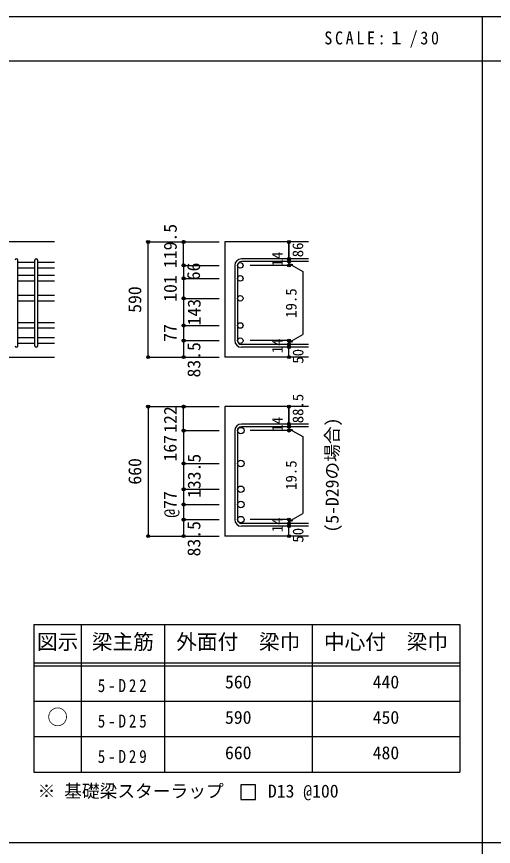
# Model space of a CAD drawing. Units: millimetres at full size, sheet at 1:30, with parts at other scales. Extents: x -5973 to 5954, y -4195 to 4201.
# Drawn here: x -3489 to -1068, y -15 to 4201 of the extents above; entities that cross this region are included whole.
import ezdxf
from ezdxf.enums import TextEntityAlignment as Align

# ---------------------------------------------------------------- set-up
doc = ezdxf.new("R2010")
doc.units = ezdxf.units.MM
doc.header["$LTSCALE"] = 30
doc.header["$PDMODE"] = 32
doc.header["$PDSIZE"] = 15
for name, color, linetype in [('0-1_躯体線', 2, 'Continuous'), ('0-5_基礎梁筋', 7, 'Continuous'), ('0-6_スタラップ筋', 7, 'Continuous'), ('0-7_文字', 4, 'Continuous'), ('0-D_寸法', 4, 'Continuous'), ('6-7_文字', 7, 'Continuous'), ('6-E_枠', 7, 'Continuous'), ('F-0_枠', 6, 'Continuous')]:
    doc.layers.add(name, color=color, linetype=linetype)
doc.styles.add('ＭＳ ゴシック', font='')
doc.styles.get('ＭＳ ゴシック').set_extended_font_data('MS Gothic')

msp = doc.modelspace()

# ---------------------------------------------------------------- linework, layer by layer
at = {"layer": '0-1_躯体線'}
for p, q in [((-3295.8, 3056.03), (-4895.8, 3056.03)), ((-2005.8, 3056.03), (-2430.8, 3056.03)), ((-2430.8, 3056.03), (-2430.8, 2471.03)), ((-3695.8, 2471.03), (-3295.8, 2471.03)), ((-2005.8, 2471.03), (-2430.8, 2471.03)), ((-2005.8, 2219.25), (-2430.8, 2219.25)), ((-2430.8, 2219.25), (-2430.8, 1561.75)), ((-2005.8, 1561.75), (-2430.8, 1561.75))]:
    msp.add_line(p, q, dxfattribs=at)
at = {"layer": '0-5_基礎梁筋'}
for p, q in [((-3395.8, 2950.83), (-3481.8, 2950.83)), ((-3395.8, 2922.83), (-3481.8, 2922.83)), ((-3295.8, 2950.83), (-3381.8, 2950.83)), ((-3295.8, 2922.83), (-3381.8, 2922.83)), ((-3395.8, 2884.83), (-3481.8, 2884.83)), ((-3295.8, 2884.83), (-3381.8, 2884.83)), ((-3395.8, 2856.83), (-3481.8, 2856.83)), ((-3295.8, 2856.83), (-3381.8, 2856.83)), ((-3395.8, 2783.53), (-3481.8, 2783.53)), ((-3295.8, 2783.53), (-3381.8, 2783.53)), ((-3395.8, 2755.53), (-3481.8, 2755.53)), ((-3295.8, 2755.53), (-3381.8, 2755.53)), ((-3395.8, 2645.53), (-3481.8, 2645.53)), ((-3395.8, 2617.53), (-3481.8, 2617.53)), ((-3295.8, 2645.53), (-3381.8, 2645.53)), ((-3295.8, 2617.53), (-3381.8, 2617.53)), ((-3395.8, 2568.53), (-3481.8, 2568.53)), ((-3395.8, 2540.53), (-3481.8, 2540.53)), ((-3295.8, 2568.53), (-3381.8, 2568.53)), ((-3295.8, 2540.53), (-3381.8, 2540.53))]:
    msp.add_line(p, q, dxfattribs=at)
at = {"layer": '0-5_基礎梁筋', "color": 3}
for centre, radius in [((-2352.8, 2936.83), 14), ((-2352.8, 2870.83), 14), ((-2352.8, 2769.53), 14), ((-2352.8, 2631.53), 14), ((-2352.8, 2554.53), 14), ((-2350.3, 2097.55), 16.5), ((-2350.3, 1930.25), 16.5), ((-2350.3, 1799.25), 16.5), ((-2350.3, 1722.25), 16.5), ((-2350.3, 1645.25), 16.5)]:
    msp.add_circle(centre, radius, dxfattribs=at)
at = {"layer": '0-5_基礎梁筋'}
for p in [(-2820.8, 3056.03), (-2820.8, 2471.03), (-2820.8, 2219.25), (-2820.8, 1561.75)]:
    msp.add_point(p, dxfattribs=at)
at = {"layer": '0-6_スタラップ筋'}
for p, q in [((-3481.8, 2528.03), (-3481.8, 2963.33)), ((-3395.8, 2528.03), (-3395.8, 2963.33)), ((-3381.8, 2528.03), (-3381.8, 2963.33)), ((-2005.8, 2970.33), (-2347.3, 2970.33)), ((-2005.8, 2956.33), (-2347.3, 2956.33)), ((-2380.8, 2936.83), (-2380.8, 2554.53)), ((-2366.8, 2936.83), (-2366.8, 2554.53)), ((-2005.8, 2535.03), (-2347.3, 2535.03)), ((-2005.8, 2521.03), (-2347.3, 2521.03)), ((-2005.8, 2131.05), (-2347.3, 2131.05)), ((-2005.8, 2117.05), (-2347.3, 2117.05)), ((-2380.8, 2097.55), (-2380.8, 1645.25)), ((-2366.8, 2097.55), (-2366.8, 1645.25)), ((-2005.8, 1625.75), (-2347.3, 1625.75)), ((-2005.8, 1611.75), (-2347.3, 1611.75))]:
    msp.add_line(p, q, dxfattribs=at)
for centre, radius, start, end in [((-3488.8, 2963.33), 7, 0, 180), ((-3388.8, 2963.33), 7, 0, 180), ((-2347.3, 2936.83), 33.5, 90, 180), ((-2347.3, 2936.83), 19.5, 90, 180), ((-2347.3, 2554.53), 33.5, 180, 270), ((-2347.3, 2554.53), 19.5, 180, 270), ((-3488.8, 2528.03), 7, 180, 0), ((-3388.8, 2528.03), 7, 180, 0), ((-2347.3, 2097.55), 33.5, 90, 180), ((-2347.3, 2097.55), 19.5, 90, 180), ((-2347.3, 1645.25), 33.5, 180, 270), ((-2347.3, 1645.25), 19.5, 180, 270)]:
    msp.add_arc(centre, radius, start, end, dxfattribs=at)
at = {"layer": '0-D_寸法'}
for p, q in [((-2820.8, 3056.03), (-2640.8, 3056.03)), ((-2820.8, 3056.03), (-2640.8, 3056.03)), ((-2820.8, 2471.03), (-2820.8, 3056.03)), ((-2640.8, 3056.03), (-2460.8, 3056.03)), ((-2640.8, 3056.03), (-2460.8, 3056.03)), ((-2640.8, 2936.83), (-2640.8, 3056.03)), ((-2105.8, 2956.33), (-2105.8, 2970.33)), ((-2105.8, 2956.33), (-2105.8, 2936.83)), ((-2640.8, 2936.83), (-2460.8, 2936.83)), ((-2640.8, 2936.83), (-2640.8, 2855.07)), ((-2105.8, 2936.83), (-2301.89, 2936.83)), ((-2105.8, 2946.58), (-2086.48, 2941.41)), ((-2105.8, 2946.58), (-2035.74, 2906.14)), ((-2640.8, 2870.83), (-2460.8, 2870.83)), ((-2640.8, 2870.83), (-2460.8, 2870.83)), ((-2035.74, 2906.14), (-2035.74, 2585.23)), ((-2640.8, 2855.07), (-2640.8, 2769.53)), ((-2640.8, 2769.53), (-2460.8, 2769.53)), ((-2640.8, 2769.53), (-2460.8, 2769.53)), ((-2640.8, 2769.53), (-2640.8, 2554.53)), ((-2640.8, 2631.53), (-2460.8, 2631.53)), ((-2105.8, 2544.78), (-2035.74, 2585.23)), ((-2640.8, 2554.53), (-2460.8, 2554.53)), ((-2640.8, 2554.53), (-2640.8, 2471.03)), ((-2105.8, 2554.53), (-2301.89, 2554.53)), ((-2105.8, 2535.03), (-2105.8, 2554.53)), ((-2105.8, 2544.78), (-2086.48, 2549.96)), ((-2105.8, 2521.03), (-2105.8, 2535.03)), ((-2105.8, 2471.03), (-2105.8, 2521.03)), ((-2820.8, 2471.03), (-2640.8, 2471.03)), ((-2640.8, 2471.03), (-2460.8, 2471.03)), ((-2820.8, 2219.25), (-2640.8, 2219.25)), ((-2820.8, 2219.25), (-2640.8, 2219.25)), ((-2820.8, 2219.25), (-2820.8, 1561.75)), ((-2640.8, 2219.25), (-2460.8, 2219.25)), ((-2640.8, 2219.25), (-2460.8, 2219.25)), ((-2640.8, 2097.55), (-2640.8, 2219.25)), ((-2105.8, 2117.05), (-2105.8, 2131.05)), ((-2105.8, 2117.05), (-2105.8, 2097.55)), ((-2640.8, 2097.55), (-2460.8, 2097.55)), ((-2640.8, 2097.55), (-2640.8, 2018.28)), ((-2105.8, 2097.55), (-2301.89, 2097.55)), ((-2105.8, 2107.3), (-2086.48, 2102.12)), ((-2105.8, 2107.3), (-2035.74, 2066.85)), ((-2035.74, 2066.85), (-2035.74, 1675.95)), ((-2640.8, 2018.28), (-2640.8, 1932.75)), ((-2640.8, 1932.75), (-2640.8, 1645.25)), ((-2640.8, 1930.25), (-2460.8, 1930.25)), ((-2640.8, 1930.25), (-2460.8, 1930.25)), ((-2640.8, 1799.25), (-2460.8, 1799.25)), ((-2640.8, 1722.25), (-2460.8, 1722.25)), ((-2640.8, 1645.25), (-2460.8, 1645.25)), ((-2640.8, 1645.25), (-2640.8, 1561.75)), ((-2105.8, 1645.25), (-2301.89, 1645.25)), ((-2105.8, 1635.5), (-2035.74, 1675.95)), ((-2105.8, 1625.75), (-2105.8, 1645.25)), ((-2105.8, 1635.5), (-2086.48, 1640.67)), ((-2105.8, 1611.75), (-2105.8, 1625.75)), ((-2105.8, 1561.75), (-2105.8, 1611.75)), ((-2820.8, 1561.75), (-2640.8, 1561.75)), ((-2640.8, 1561.75), (-2460.8, 1561.75))]:
    msp.add_line(p, q, dxfattribs=at)
for points in [[(-2105.8, 3056.03), (-2105.8, 2970.33), (-2105.8, 3056.03)], [(-2105.8, 2219.25), (-2105.8, 2131.05), (-2105.8, 2219.25)]]:
    msp.add_lwpolyline(points, dxfattribs=at)
for centre, radius in [((-2820.8, 3056.03), 8), ((-2820.8, 3056.03), 7.2), ((-2820.8, 3056.03), 6.4), ((-2820.8, 3056.03), 5.6), ((-2820.8, 3056.03), 4.8), ((-2820.8, 3056.03), 4), ((-2820.8, 3056.03), 3.2), ((-2820.8, 3056.03), 2.4), ((-2820.8, 3056.03), 1.6), ((-2820.8, 3056.03), 0.8), ((-2640.8, 3056.03), 8), ((-2640.8, 3056.03), 7.2), ((-2640.8, 3056.03), 6.4), ((-2640.8, 3056.03), 5.6), ((-2640.8, 3056.03), 4.8), ((-2640.8, 3056.03), 4), ((-2640.8, 3056.03), 3.2), ((-2640.8, 3056.03), 2.4), ((-2640.8, 3056.03), 1.6), ((-2640.8, 3056.03), 0.8), ((-2105.8, 3056.03), 4), ((-2105.8, 3056.03), 3.6), ((-2105.8, 3056.03), 3.2), ((-2105.8, 3056.03), 2.8), ((-2105.8, 3056.03), 2.4), ((-2105.8, 3056.03), 2), ((-2105.8, 3056.03), 1.6), ((-2105.8, 3056.03), 1.2), ((-2105.8, 3056.03), 0.8), ((-2105.8, 3056.03), 0.4), ((-2105.8, 2970.33), 4), ((-2105.8, 2956.33), 4), ((-2105.8, 2970.33), 3.6), ((-2105.8, 2956.33), 3.6), ((-2105.8, 2970.33), 3.2), ((-2105.8, 2956.33), 3.2), ((-2105.8, 2970.33), 2.8), ((-2105.8, 2956.33), 2.8), ((-2105.8, 2970.33), 2.4), ((-2105.8, 2956.33), 2.4), ((-2105.8, 2970.33), 2), ((-2105.8, 2956.33), 2), ((-2105.8, 2970.33), 1.6), ((-2105.8, 2956.33), 1.6), ((-2105.8, 2970.33), 1.2), ((-2105.8, 2956.33), 1.2), ((-2105.8, 2970.33), 0.8), ((-2105.8, 2956.33), 0.8), ((-2105.8, 2970.33), 0.4), ((-2105.8, 2956.33), 0.4), ((-2640.8, 2936.83), 8), ((-2640.8, 2936.83), 7.2), ((-2640.8, 2936.83), 6.4), ((-2640.8, 2936.83), 5.6), ((-2640.8, 2936.83), 4.8), ((-2640.8, 2936.83), 4), ((-2640.8, 2936.83), 3.2), ((-2640.8, 2936.83), 2.4), ((-2640.8, 2936.83), 1.6), ((-2640.8, 2936.83), 0.8), ((-2105.8, 2936.83), 4), ((-2105.8, 2936.83), 3.6), ((-2105.8, 2936.83), 3.2), ((-2105.8, 2936.83), 2.8), ((-2105.8, 2936.83), 2.4), ((-2105.8, 2936.83), 2), ((-2105.8, 2936.83), 1.6), ((-2105.8, 2936.83), 1.2), ((-2105.8, 2936.83), 0.8), ((-2105.8, 2936.83), 0.4), ((-2640.8, 2870.83), 8), ((-2640.8, 2870.83), 7.2), ((-2640.8, 2870.83), 6.4), ((-2640.8, 2870.83), 5.6), ((-2640.8, 2870.83), 4.8), ((-2640.8, 2870.83), 4), ((-2640.8, 2870.83), 3.2), ((-2640.8, 2870.83), 2.4), ((-2640.8, 2870.83), 1.6), ((-2640.8, 2870.83), 0.8), ((-2640.8, 2769.53), 8), ((-2640.8, 2769.53), 7.2), ((-2640.8, 2769.53), 6.4), ((-2640.8, 2769.53), 5.6), ((-2640.8, 2769.53), 4.8), ((-2640.8, 2769.53), 4), ((-2640.8, 2769.53), 3.2), ((-2640.8, 2769.53), 2.4), ((-2640.8, 2769.53), 1.6), ((-2640.8, 2769.53), 0.8), ((-2640.8, 2631.53), 8), ((-2640.8, 2631.53), 7.2), ((-2640.8, 2631.53), 6.4), ((-2640.8, 2631.53), 5.6), ((-2640.8, 2631.53), 4.8), ((-2640.8, 2631.53), 4), ((-2640.8, 2631.53), 3.2), ((-2640.8, 2631.53), 2.4), ((-2640.8, 2631.53), 1.6), ((-2640.8, 2631.53), 0.8), ((-2640.8, 2554.53), 8), ((-2640.8, 2554.53), 7.2), ((-2640.8, 2554.53), 6.4), ((-2640.8, 2554.53), 5.6), ((-2640.8, 2554.53), 4.8), ((-2640.8, 2554.53), 4), ((-2640.8, 2554.53), 3.2), ((-2640.8, 2554.53), 2.4), ((-2640.8, 2554.53), 1.6), ((-2640.8, 2554.53), 0.8), ((-2105.8, 2554.53), 4), ((-2105.8, 2535.03), 4), ((-2105.8, 2554.53), 3.6), ((-2105.8, 2535.03), 3.6), ((-2105.8, 2554.53), 3.2), ((-2105.8, 2535.03), 3.2), ((-2105.8, 2554.53), 2.8), ((-2105.8, 2535.03), 2.8), ((-2105.8, 2554.53), 2.4), ((-2105.8, 2535.03), 2.4), ((-2105.8, 2554.53), 2), ((-2105.8, 2535.03), 2), ((-2105.8, 2554.53), 1.6), ((-2105.8, 2535.03), 1.6), ((-2105.8, 2554.53), 1.2), ((-2105.8, 2535.03), 1.2), ((-2105.8, 2554.53), 0.8), ((-2105.8, 2535.03), 0.8), ((-2105.8, 2554.53), 0.4), ((-2105.8, 2535.03), 0.4), ((-2105.8, 2521.03), 4), ((-2105.8, 2521.03), 3.6), ((-2105.8, 2521.03), 3.2), ((-2105.8, 2521.03), 2.8), ((-2105.8, 2521.03), 2.4), ((-2105.8, 2521.03), 2), ((-2105.8, 2521.03), 1.6), ((-2105.8, 2521.03), 1.2), ((-2105.8, 2521.03), 0.8), ((-2105.8, 2521.03), 0.4), ((-2820.8, 2471.03), 7.2), ((-2820.8, 2471.03), 6.4), ((-2820.8, 2471.03), 5.6), ((-2820.8, 2471.03), 4.8), ((-2820.8, 2471.03), 4), ((-2820.8, 2471.03), 3.2), ((-2820.8, 2471.03), 2.4), ((-2820.8, 2471.03), 1.6), ((-2820.8, 2471.03), 0.8), ((-2640.8, 2471.03), 7.2), ((-2640.8, 2471.03), 6.4), ((-2640.8, 2471.03), 5.6), ((-2640.8, 2471.03), 4.8), ((-2640.8, 2471.03), 4), ((-2640.8, 2471.03), 3.2), ((-2640.8, 2471.03), 2.4), ((-2640.8, 2471.03), 1.6), ((-2640.8, 2471.03), 0.8), ((-2105.8, 2471.03), 4), ((-2105.8, 2471.03), 3.6), ((-2105.8, 2471.03), 3.2), ((-2105.8, 2471.03), 2.8), ((-2105.8, 2471.03), 2.4), ((-2105.8, 2471.03), 2), ((-2105.8, 2471.03), 1.6), ((-2105.8, 2471.03), 1.2), ((-2105.8, 2471.03), 0.8), ((-2105.8, 2471.03), 0.4), ((-2820.8, 2219.25), 8), ((-2820.8, 2219.25), 7.2), ((-2820.8, 2219.25), 6.4), ((-2820.8, 2219.25), 5.6), ((-2820.8, 2219.25), 4.8), ((-2820.8, 2219.25), 4), ((-2820.8, 2219.25), 3.2), ((-2820.8, 2219.25), 2.4), ((-2820.8, 2219.25), 1.6), ((-2820.8, 2219.25), 0.8), ((-2640.8, 2219.25), 8), ((-2640.8, 2219.25), 7.2), ((-2640.8, 2219.25), 6.4), ((-2640.8, 2219.25), 5.6), ((-2640.8, 2219.25), 4.8), ((-2640.8, 2219.25), 4), ((-2640.8, 2219.25), 3.2), ((-2640.8, 2219.25), 2.4), ((-2640.8, 2219.25), 1.6), ((-2640.8, 2219.25), 0.8), ((-2105.8, 2219.25), 4), ((-2105.8, 2219.25), 3.6), ((-2105.8, 2219.25), 3.2), ((-2105.8, 2219.25), 2.8), ((-2105.8, 2219.25), 2.4), ((-2105.8, 2219.25), 2), ((-2105.8, 2219.25), 1.6), ((-2105.8, 2219.25), 1.2), ((-2105.8, 2219.25), 0.8), ((-2105.8, 2219.25), 0.4), ((-2105.8, 2131.05), 4), ((-2105.8, 2117.05), 4), ((-2105.8, 2131.05), 3.6), ((-2105.8, 2117.05), 3.6), ((-2105.8, 2131.05), 3.2), ((-2105.8, 2117.05), 3.2), ((-2105.8, 2131.05), 2.8), ((-2105.8, 2117.05), 2.8), ((-2105.8, 2131.05), 2.4), ((-2105.8, 2117.05), 2.4), ((-2105.8, 2131.05), 2), ((-2105.8, 2117.05), 2), ((-2105.8, 2131.05), 1.6), ((-2105.8, 2117.05), 1.6), ((-2105.8, 2131.05), 1.2), ((-2105.8, 2117.05), 1.2), ((-2105.8, 2131.05), 0.8), ((-2105.8, 2117.05), 0.8), ((-2105.8, 2131.05), 0.4), ((-2105.8, 2117.05), 0.4), ((-2640.8, 2097.55), 8), ((-2640.8, 2097.55), 7.2), ((-2640.8, 2097.55), 6.4), ((-2640.8, 2097.55), 5.6), ((-2640.8, 2097.55), 4.8), ((-2640.8, 2097.55), 4), ((-2640.8, 2097.55), 3.2), ((-2640.8, 2097.55), 2.4), ((-2640.8, 2097.55), 1.6), ((-2640.8, 2097.55), 0.8), ((-2105.8, 2097.55), 4), ((-2105.8, 2097.55), 3.6), ((-2105.8, 2097.55), 3.2), ((-2105.8, 2097.55), 2.8), ((-2105.8, 2097.55), 2.4), ((-2105.8, 2097.55), 2), ((-2105.8, 2097.55), 1.6), ((-2105.8, 2097.55), 1.2), ((-2105.8, 2097.55), 0.8), ((-2105.8, 2097.55), 0.4), ((-2640.8, 1930.25), 8), ((-2640.8, 1930.25), 7.2), ((-2640.8, 1930.25), 6.4), ((-2640.8, 1930.25), 5.6), ((-2640.8, 1930.25), 4.8), ((-2640.8, 1930.25), 4), ((-2640.8, 1930.25), 3.2), ((-2640.8, 1930.25), 2.4), ((-2640.8, 1930.25), 1.6), ((-2640.8, 1930.25), 0.8), ((-2640.8, 1799.25), 8), ((-2640.8, 1799.25), 7.2), ((-2640.8, 1799.25), 6.4), ((-2640.8, 1799.25), 5.6), ((-2640.8, 1799.25), 4.8), ((-2640.8, 1799.25), 4), ((-2640.8, 1799.25), 3.2), ((-2640.8, 1799.25), 2.4), ((-2640.8, 1799.25), 1.6), ((-2640.8, 1799.25), 0.8), ((-2640.8, 1722.25), 8), ((-2640.8, 1722.25), 7.2), ((-2640.8, 1722.25), 6.4), ((-2640.8, 1722.25), 5.6), ((-2640.8, 1722.25), 4.8), ((-2640.8, 1722.25), 4), ((-2640.8, 1722.25), 3.2), ((-2640.8, 1722.25), 2.4), ((-2640.8, 1722.25), 1.6), ((-2640.8, 1722.25), 0.8), ((-2640.8, 1645.25), 8), ((-2640.8, 1645.25), 7.2), ((-2640.8, 1645.25), 6.4), ((-2640.8, 1645.25), 5.6), ((-2640.8, 1645.25), 4.8), ((-2640.8, 1645.25), 4), ((-2640.8, 1645.25), 3.2), ((-2640.8, 1645.25), 2.4), ((-2640.8, 1645.25), 1.6), ((-2640.8, 1645.25), 0.8), ((-2105.8, 1645.25), 4), ((-2105.8, 1645.25), 3.6), ((-2105.8, 1645.25), 3.2), ((-2105.8, 1645.25), 2.8), ((-2105.8, 1645.25), 2.4), ((-2105.8, 1645.25), 2), ((-2105.8, 1645.25), 1.6), ((-2105.8, 1645.25), 1.2), ((-2105.8, 1645.25), 0.8), ((-2105.8, 1645.25), 0.4), ((-2105.8, 1625.75), 4), ((-2105.8, 1611.75), 4), ((-2105.8, 1625.75), 3.6), ((-2105.8, 1611.75), 3.6), ((-2105.8, 1625.75), 3.2), ((-2105.8, 1611.75), 3.2), ((-2105.8, 1625.75), 2.8), ((-2105.8, 1611.75), 2.8), ((-2105.8, 1625.75), 2.4), ((-2105.8, 1611.75), 2.4), ((-2105.8, 1625.75), 2), ((-2105.8, 1611.75), 2), ((-2105.8, 1625.75), 1.6), ((-2105.8, 1611.75), 1.6), ((-2105.8, 1625.75), 1.2), ((-2105.8, 1611.75), 1.2), ((-2105.8, 1625.75), 0.8), ((-2105.8, 1611.75), 0.8), ((-2105.8, 1625.75), 0.4), ((-2105.8, 1611.75), 0.4), ((-2820.8, 1561.75), 7.2), ((-2820.8, 1561.75), 6.4), ((-2820.8, 1561.75), 5.6), ((-2820.8, 1561.75), 4.8), ((-2820.8, 1561.75), 4), ((-2820.8, 1561.75), 3.2), ((-2820.8, 1561.75), 2.4), ((-2820.8, 1561.75), 1.6), ((-2820.8, 1561.75), 0.8), ((-2640.8, 1561.75), 7.2), ((-2640.8, 1561.75), 6.4), ((-2640.8, 1561.75), 5.6), ((-2640.8, 1561.75), 4.8), ((-2640.8, 1561.75), 4), ((-2640.8, 1561.75), 3.2), ((-2640.8, 1561.75), 2.4), ((-2640.8, 1561.75), 1.6), ((-2640.8, 1561.75), 0.8), ((-2105.8, 1561.75), 4), ((-2105.8, 1561.75), 3.6), ((-2105.8, 1561.75), 3.2), ((-2105.8, 1561.75), 2.8), ((-2105.8, 1561.75), 2.4), ((-2105.8, 1561.75), 2), ((-2105.8, 1561.75), 1.6), ((-2105.8, 1561.75), 1.2), ((-2105.8, 1561.75), 0.8), ((-2105.8, 1561.75), 0.4)]:
    msp.add_circle(centre, radius, dxfattribs=at)
at = {"layer": '0-D_寸法', "color": 7}
for p in [(-2820.8, 3056.03), (-2640.8, 3056.03), (-2105.8, 3056.03), (-2105.8, 2970.33), (-2105.8, 2956.33), (-2640.8, 2936.83), (-2640.8, 2936.83), (-2105.8, 2936.83), (-2640.8, 2870.83), (-2640.8, 2870.83), (-2640.8, 2769.53), (-2640.8, 2769.53), (-2640.8, 2631.53), (-2640.8, 2631.53), (-2640.8, 2631.53), (-2640.8, 2554.53), (-2640.8, 2554.53), (-2640.8, 2554.53), (-2105.8, 2554.53), (-2105.8, 2554.53), (-2105.8, 2535.03), (-2105.8, 2521.03), (-2820.8, 2471.03), (-2640.8, 2471.03), (-2105.8, 2471.03), (-2820.8, 2219.25), (-2640.8, 2219.25), (-2105.8, 2219.25), (-2105.8, 2131.05), (-2105.8, 2117.05), (-2640.8, 2097.55), (-2640.8, 2097.55), (-2105.8, 2097.55), (-2640.8, 1930.25), (-2640.8, 1930.25), (-2640.8, 1799.25), (-2640.8, 1799.25), (-2640.8, 1799.25), (-2640.8, 1722.25), (-2640.8, 1722.25), (-2640.8, 1722.25), (-2640.8, 1645.25), (-2640.8, 1645.25), (-2640.8, 1645.25), (-2105.8, 1645.25), (-2105.8, 1625.75), (-2105.8, 1611.75), (-2820.8, 1561.75), (-2640.8, 1561.75), (-2105.8, 1561.75)]:
    msp.add_point(p, dxfattribs=at)
at = {"layer": '6-7_文字'}
msp.add_lwpolyline([(-2350.9, 222.75), (-2275.9, 222.75), (-2275.9, 297.75), (-2350.9, 297.75)], close=True, dxfattribs=at)
at = {"layer": '6-E_枠', "color": 3}
for p, q in [((-3400.52, 1112.77), (-3400.52, 362.77)), ((-3400.52, 1112.77), (-1238, 1112.77)), ((-3400.52, 1112.77), (-3400.52, 362.77)), ((-1238, 1112.77), (-1238, 362.77)), ((-3400.52, 362.77), (-1238, 362.77))]:
    msp.add_line(p, q, dxfattribs=at)
at = {"layer": '6-E_枠'}
for p, q in [((-3160.52, 1112.77), (-3160.52, 362.77)), ((-2738, 1112.77), (-2738, 362.77)), ((-1988, 1112.77), (-1988, 362.77)), ((-3400.52, 917.77), (-1238, 917.77)), ((-3400.52, 902.77), (-1238, 902.77)), ((-3400.52, 722.77), (-1238, 722.77)), ((-3400.52, 542.77), (-1238, 542.77))]:
    msp.add_line(p, q, dxfattribs=at)
at = {"layer": 'F-0_枠'}
msp.add_line((-5972.88, 4201.15), (5954.1, 4201.15), dxfattribs=at)
at = {"layer": 'F-0_枠', "color": 2}
for p, q in [((-1124.64, 4201.15), (-1124.64, -4195.24)), ((-5972.88, 3976.15), (3723.6, 3976.15)), ((3723.6, 2.95), (-5972.88, 2.95))]:
    msp.add_line(p, q, dxfattribs=at)

# ---------------------------------------------------------------- texts
at = {"layer": '0-7_文字', "color": 7, "style": 'ＭＳ ゴシック'}
msp.add_text('(5-D29の場合)', height=65.98, rotation=90, dxfattribs=at).set_placement((-1833.91, 1579.55), align=Align.BOTTOM_LEFT)
at = {"layer": '0-D_寸法', "style": 'ＭＳ ゴシック'}
for s, height, p in [('119.5', 65.98, (-2655.8, 2923.41)), ('86', 54.99, (-2016.9, 2978.17)), ('14', 54.99, (-2121.03, 2931.67)), ('66', 65.98, (-2537.67, 2861.54)), ('101', 65.98, (-2655.74, 2752.15)), ('590', 65.98, (-2835.8, 2696.03)), ('19.5', 54.99, (-2050.74, 2670.68)), ('143', 65.98, (-2534.65, 2631.9)), ('77', 65.98, (-2655.8, 2548.52)), ('83.5', 65.98, (-2535.8, 2367.53)), ('14', 54.99, (-2121.06, 2490.36)), ('50', 54.99, (-2015.8, 2437.53)), ('88.5', 54.99, (-2016.02, 2134.76)), ('122', 65.98, (-2655.44, 2086.32)), ('14', 54.99, (-2121.03, 2092.38)), ('167', 65.98, (-2656.85, 1940.5)), ('660', 65.98, (-2835.8, 1823)), ('133.5', 65.98, (-2534.43, 1755.19)), ('19.5', 54.99, (-2050.74, 1796.4)), ('@77', 65.98, (-2655.8, 1654.75)), ('14', 54.99, (-2121.06, 1581.07)), ('83.5', 65.98, (-2535.8, 1458.25)), ('50', 54.99, (-2015.8, 1528.25))]:
    msp.add_text(s, height=height, rotation=90, dxfattribs=at).set_placement(p, align=Align.BOTTOM_LEFT)
at = {"layer": '6-7_文字', "color": 2, "style": 'ＭＳ ゴシック'}
for s, p in [('図示', (-3385.52, 962.77)), ('梁主筋', (-3106.76, 962.77)), ('外面付\u3000梁巾', (-2678, 962.77)), ('中心付\u3000梁巾', (-1928, 962.77)), ('○', (-3333.02, 580.27))]:
    msp.add_text(s, height=76.98, dxfattribs=at).set_placement(p, align=Align.BOTTOM_LEFT)
at = {"layer": '6-7_文字', "style": 'ＭＳ ゴシック'}
for s, p in [('560', (-2430.5, 767.77)), ('440', (-1680.5, 767.77)), ('590', (-2430.5, 587.77)), ('450', (-1680.5, 587.77)), ('660', (-2430.5, 407.77)), ('480', (-1680.5, 407.77)), ('※ 基礎梁スターラップ     D13 @100', (-3381.96, 213.19))]:
    msp.add_text(s, height=65.98, dxfattribs=at).set_placement(p, align=Align.BOTTOM_LEFT)
at = {"layer": '6-7_文字', "color": 2, "insert": (-1925.98, 4043.65), "char_height": 65.98, "attachment_point": 7, "style": 'ＭＳ ゴシック'}
msp.add_mtext('\\T1.34;\\W0.9;SCALE:１/30', dxfattribs=at)
at = {"layer": '6-7_文字', "char_height": 65.98, "attachment_point": 7, "style": 'ＭＳ ゴシック'}
for s, insert in [('\\T1.38;\\W0.85;5-D22', (-3076.76, 767.77)), ('\\T1.38;\\W0.85;5-D25', (-3076.76, 587.77)), ('\\T1.38;\\W0.85;5-D29', (-3076.76, 407.77))]:
    msp.add_mtext(s, dxfattribs=dict(at, insert=insert))

doc.saveas('drawing.dxf')
